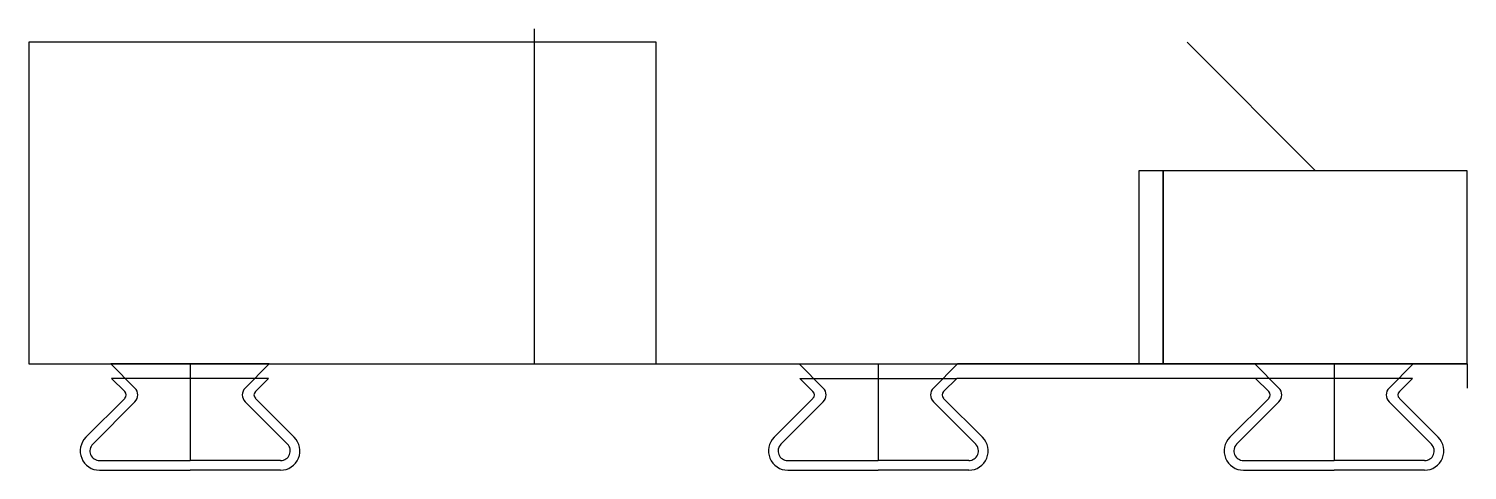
# Model space of a CAD drawing. Header units: millimetres. Extents: x -32 to -2.2, y 14.3 to 23.4.
import ezdxf

# ---------------------------------------------------------------- set-up
doc = ezdxf.new("R2010")
doc.units = ezdxf.units.MM
doc.layers.get('0').update_dxf_attribs({"linetype": 'CONTINUOUS'})

msp = doc.modelspace()

# ---------------------------------------------------------------- linework, layer by layer
for p, q in [((-21.53, 23.439), (-21.53, 16.5)), ((-32, 23.16), (-32, 16.5)), ((-32, 23.16), (-32, 16.5)), ((-19, 23.16), (-32, 23.16)), ((-32, 23.16), (-32, 16.5)), ((-19, 16.5), (-19, 23.16)), ((-8, 23.16), (-5.34, 20.5)), ((-2.2, 20.5), (-9, 20.5)), ((-2.2, 20.5), (-9, 20.5)), ((-8.5, 20.5), (-8.5, 16.5)), ((-8.5, 16.5), (-8.5, 20.5)), ((-2.2, 16.5), (-2.2, 20.5)), ((-2.2, 16.5), (-2.2, 20.5)), ((-32, 16.5), (-2.2, 16.5)), ((-32, 16.5), (-19, 16.5)), ((-30.3, 16.5), (-29.8, 16)), ((-27.017, 16.5), (-30.3, 16.5)), ((-28.659, 16.5), (-28.659, 14.5)), ((-27.017, 16.5), (-27.517, 16)), ((-16.042, 16.5), (-15.542, 16)), ((-16.042, 16.5), (-12.759, 16.5)), ((-14.4, 16.5), (-14.4, 14.5)), ((-12.759, 16.5), (-13.259, 16)), ((-2.2, 16.5), (-12.759, 16.5)), ((-9, 16.5), (-2.2, 16.5)), ((-6.601, 16.5), (-6.101, 16)), ((-3.318, 16.5), (-6.601, 16.5)), ((-4.96, 16.5), (-4.96, 14.5)), ((-3.318, 16.5), (-3.818, 16)), ((-2.2, 16.5), (-2.2, 16)), ((-27.034, 16.2), (-30.283, 16.2)), ((-30.283, 16.2), (-30.012, 15.929)), ((-27.034, 16.2), (-27.305, 15.929)), ((-16.025, 16.2), (-15.754, 15.929)), ((-16.025, 16.2), (-12.776, 16.2)), ((-12.776, 16.2), (-13.047, 15.929)), ((-4.759, 16.2), (-12.776, 16.2)), ((-3.335, 16.2), (-6.584, 16.2)), ((-6.584, 16.2), (-6.313, 15.929)), ((-3.335, 16.2), (-3.606, 15.929)), ((-30.012, 15.788), (-30.817, 14.983)), ((-29.8, 15.717), (-30.676, 14.841)), ((-27.517, 15.717), (-26.641, 14.841)), ((-27.305, 15.788), (-26.5, 14.983)), ((-15.754, 15.788), (-16.559, 14.983)), ((-15.542, 15.717), (-16.418, 14.841)), ((-13.259, 15.717), (-12.383, 14.841)), ((-13.047, 15.788), (-12.242, 14.983)), ((-6.313, 15.788), (-7.118, 14.983)), ((-6.101, 15.717), (-6.977, 14.841)), ((-3.818, 15.717), (-2.942, 14.841)), ((-3.606, 15.788), (-2.801, 14.983)), ((-30.534, 14.5), (-28.659, 14.5)), ((-26.783, 14.5), (-28.659, 14.5)), ((-16.276, 14.5), (-14.4, 14.5)), ((-12.525, 14.5), (-14.4, 14.5)), ((-6.835, 14.5), (-4.96, 14.5)), ((-3.084, 14.5), (-4.96, 14.5)), ((-30.534, 14.3), (-28.659, 14.3)), ((-26.783, 14.3), (-28.659, 14.3)), ((-16.276, 14.3), (-14.4, 14.3)), ((-12.525, 14.3), (-14.4, 14.3)), ((-6.835, 14.3), (-4.96, 14.3)), ((-3.084, 14.3), (-4.96, 14.3))]:
    msp.add_line(p, q)
msp.add_lwpolyline([(-9, 16.5), (-2.2, 16.5), (-2.2, 20.5), (-9, 20.5)], close=True)
for centre, radius, start, end in [((-30.083, 15.859), 0.1, -45, 45), ((-29.941, 15.859), 0.2, -45, 45), ((-27.376, 15.859), 0.2, 135, 225), ((-27.234, 15.859), 0.1, 135, 225), ((-15.825, 15.859), 0.1, -45, 45), ((-15.683, 15.859), 0.2, -45, 45), ((-13.118, 15.859), 0.2, 135, 225), ((-12.976, 15.859), 0.1, 135, 225), ((-6.384, 15.859), 0.1, -45, 45), ((-6.242, 15.859), 0.2, -45, 45), ((-3.677, 15.859), 0.2, 135, 225), ((-3.535, 15.859), 0.1, 135, 225), ((-30.534, 14.7), 0.4, 135, 270), ((-26.783, 14.7), 0.4, -90, 45), ((-16.276, 14.7), 0.4, 135, 270), ((-12.525, 14.7), 0.4, -90, 45), ((-6.835, 14.7), 0.4, 135, 270), ((-3.084, 14.7), 0.4, -90, 45), ((-30.534, 14.7), 0.2, 135, 270), ((-26.783, 14.7), 0.2, -90, 45), ((-16.276, 14.7), 0.2, 135, 270), ((-12.525, 14.7), 0.2, -90, 45), ((-6.835, 14.7), 0.2, 135, 270), ((-3.084, 14.7), 0.2, -90, 45)]:
    msp.add_arc(centre, radius, start, end)

doc.saveas('drawing.dxf')
